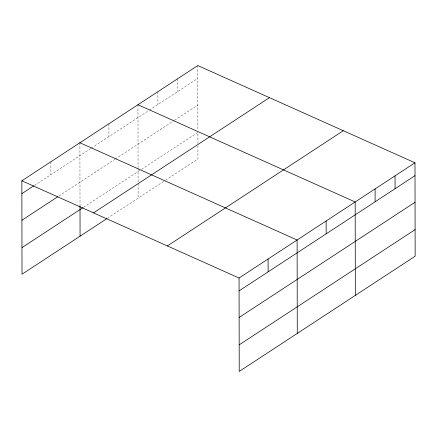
<?xml version="1.0" encoding="UTF-8"?>
<svg xmlns="http://www.w3.org/2000/svg" width="437" height="437" viewBox="0 0 437 437"><rect width="100%" height="100%" fill="white"/><g stroke="black" fill="none" stroke-linecap="round" stroke-linejoin="round"><path stroke-width="0.33" stroke-dasharray="2.19 1.64" d="M34.392 185.441L90.743 148.536M91.311 148.165L148.804 110.506M149.378 110.135L197.797 78.42M58.913 196L114.691 159.467M115.264 159.09L173.915 120.672M174.489 120.301L197.841 105.006M83.434 207.362L140.927 169.709M141.495 169.332L197.89 132.395L197.912 143.303M107.387 218.287L164.896 180.623M165.465 180.246L197.939 158.981L197.912 146.029M197.775 65.561L197.885 130.39M177.837 78.616L177.859 91.475M157.899 91.677L157.921 104.536M137.961 104.738L138.07 167.562M138.07 168.234L138.125 198.158M108.933 123.747L108.955 136.606M79.905 142.762L80.015 206.259M50.878 161.772L50.9 174.631"/><path stroke-width="0.66" d="M106.819 218.664L22.014 274.207L21.85 180.787L197.775 65.561L414.986 162.793L415.15 256.213L239.225 371.439L239.061 278.019L414.986 162.793M21.872 193.646L33.824 185.818M21.921 220.232L57.777 196.743M21.965 247.621L82.866 207.733M93.529 212.874L269.454 97.648M167.382 245.933L343.307 130.707M239.088 290.878L415.008 175.652M239.132 317.464L415.057 202.238M239.181 344.853L415.106 229.627M137.961 104.738L355.172 201.97L355.336 295.39M79.905 142.762L297.116 239.995L297.28 333.415M21.85 180.787L239.061 278.019M395.048 175.854L395.07 188.708M375.11 188.91L375.132 201.768M326.144 220.98L326.166 233.839M268.089 259.004L268.116 271.863M80.015 206.259L80.069 236.182"/></g></svg>
